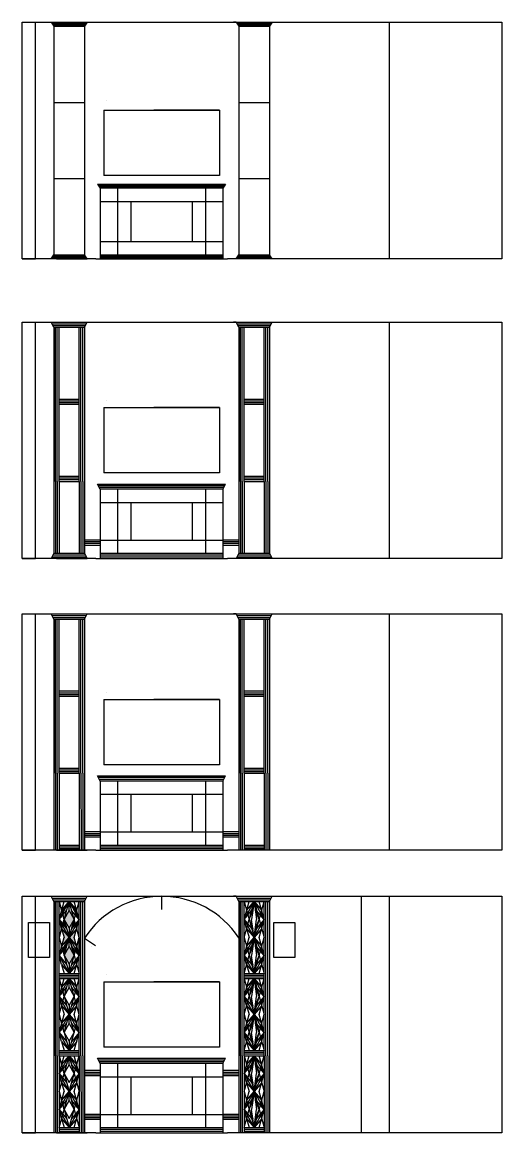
# Model space of a CAD drawing. Header units: millimetres. Extents: x -37601 to 54898, y -46061 to 6743.
# Drawn here: x 43545 to 49015, y -46061 to -33380 of the extents above; entities that cross this region are included whole.
import ezdxf

# ---------------------------------------------------------------- set-up
doc = ezdxf.new("R2010")
doc.units = ezdxf.units.MM
doc.layers.add('зона телевизора и камина', color=112, linetype='Continuous')
doc.layers.add('мебель', color=5, linetype='Continuous')

# ---------------------------------------------------------------- blocks, each defined once
blk = doc.blocks.new('телевизор 60 диагональ')
at = {"layer": 'зона телевизора и камина'}
for p, q in [((9207, -3559), (10527, -3559)), ((9207, -3559), (9207, -4306)), ((10527, -3559), (9780, -3559)), ((10527, -3559), (10527, -4306)), ((10527, -4306), (9207, -4306))]:
    blk.add_line(p, q, dxfattribs=at)
blk = doc.blocks.new('колонна широкая')
at = {"layer": 'зона телевизора и камина'}
for p, q in [((17313, -10548), (17343, -10593)), ((17323, -10563), (17713, -10563)), ((17333, -10578), (17703, -10578)), ((17343, -10593), (17343, -13203)), ((17343, -10593), (17693, -10593)), ((17723, -10548), (17693, -10593)), ((17693, -10593), (17693, -13203)), ((17313, -13248), (17343, -13203)), ((17323, -13233), (17713, -13233)), ((17333, -13218), (17703, -13218)), ((17343, -13203), (17693, -13203)), ((17723, -13248), (17693, -13203))]:
    blk.add_line(p, q, dxfattribs=at)
blk = doc.blocks.new('колонна 3')
at = {"layer": 'зона телевизора и камина'}
for p, q in [((17373, -17706), (17343, -17646)), ((17353, -17666), (17743, -17666)), ((17363, -17686), (17733, -17686)), ((17373, -17706), (17373, -20286)), ((17373, -17706), (17723, -17706)), ((17393, -18526), (17393, -17706)), ((17413, -18526), (17413, -17706)), ((17433, -18526), (17433, -17706)), ((17663, -18526), (17663, -17706)), ((17683, -18526), (17683, -17706)), ((17703, -18526), (17703, -17706)), ((17723, -17706), (17753, -17646)), ((17723, -17706), (17723, -20286)), ((17393, -19466), (17393, -18526)), ((17413, -18526), (17413, -18526)), ((17413, -19466), (17413, -18526)), ((17433, -18526), (17663, -18526)), ((17433, -19466), (17433, -18526)), ((17433, -18546), (17663, -18546)), ((17433, -18566), (17663, -18566)), ((17433, -18586), (17663, -18586)), ((17663, -19466), (17663, -18526)), ((17683, -18526), (17683, -18526)), ((17683, -19466), (17683, -18526)), ((17703, -19466), (17703, -18526)), ((17393, -19466), (17393, -20286)), ((17413, -19466), (17413, -20286)), ((17433, -19406), (17663, -19406)), ((17433, -19426), (17663, -19426)), ((17433, -19446), (17663, -19446)), ((17433, -19466), (17663, -19466)), ((17433, -19466), (17433, -20286)), ((17663, -19466), (17663, -20286)), ((17683, -19466), (17683, -20286)), ((17703, -19466), (17703, -20286)), ((17373, -20286), (17343, -20346)), ((17373, -20286), (17723, -20286)), ((17723, -20286), (17753, -20346)), ((17353, -20326), (17743, -20326)), ((17363, -20306), (17733, -20306))]:
    blk.add_line(p, q, dxfattribs=at)
blk = doc.blocks.new('колонка')
at = {"layer": 'зона телевизора и камина'}
for p, q in [((14228, -24238), (14468, -24238)), ((14228, -24638), (14228, -24238)), ((14468, -24238), (14468, -24638)), ((14468, -24638), (14228, -24638))]:
    blk.add_line(p, q, dxfattribs=at)

msp = doc.modelspace()

# ---------------------------------------------------------------- hatches: boundary and pattern name
at = {"layer": 'зона телевизора и камина'}
h = msp.add_hatch(color=30, dxfattribs=at)
h.dxf.hatch_style = 1
h.paths.add_polyline_path([(44079.903, -43421), (43993.822, -43523.538), (43993.819, -43523.549), (44003.38, -43557.633)])
h = msp.add_hatch(color=30, dxfattribs=at)
h.dxf.hatch_style = 1
h.paths.add_polyline_path([(44079.919, -43421.019), (44079.914, -43421.019), (44156.707, -43557.764), (44166.314, -43523.509), (44166.313, -43523.504)])
h = msp.add_hatch(color=2, dxfattribs=at)
h.dxf.hatch_style = 1
h.paths.add_polyline_path([(44137.429, -43626.39), (44137.315, -43625.982), (44079.918, -43523.744), (44022.819, -43625.13), (44079.918, -43726.516)])
h.paths.add_polyline_path([(44079.919, -43933.746), (44022.819, -44035.132), (44079.919, -44136.518), (44137.488, -44036.29)])
at = {"layer": 'зона телевизора и камина', "true_color": 0xffc285}
h = msp.add_hatch(color=31, dxfattribs=at)
h.dxf.hatch_style = 1
h.paths.add_polyline_path([(43965.066, -43626.044), (43965.066, -43831.091), (43993.798, -43728.487)])
at = {"layer": 'зона телевизора и камина', "true_color": 0xfcf6bb}
h = msp.add_hatch(color=254, dxfattribs=at)
h.dxf.hatch_style = 1
h.paths.add_polyline_path([(44194.984, -43626.046), (44108.814, -43728.521), (44080.066, -43831.021), (44080.066, -43831.021)])
h.paths.add_polyline_path([(44051.319, -43728.538), (44008.149, -43677.239), (44003.368, -43694.314), (44080.066, -43831.021)])
h.paths.add_polyline_path([(43965.066, -43626.044), (44003.368, -43694.314), (44008.149, -43677.239)])
at = {"layer": 'зона телевизора и камина'}
h = msp.add_hatch(color=2, dxfattribs=at)
h.dxf.hatch_style = 1
h.paths.add_polyline_path([(44137.661, -43830.668), (44166.157, -43728.951), (44166.108, -43728.777), (44080.066, -43831.021), (44166.475, -43933.524)])
h.paths.add_polyline_path([(44080.04, -43831.051), (44080.04, -43830.99), (43993.814, -43728.544), (44022.653, -43831.367), (43993.985, -43933.559)])
h = msp.add_hatch(color=30, dxfattribs=at)
h.dxf.hatch_style = 1
h.paths.add_polyline_path([(44022.563, -43626.044), (44008.149, -43677.239), (44051.314, -43728.532)])
h = msp.add_hatch(color=30, dxfattribs=at)
h.dxf.hatch_style = 1
h.paths.add_polyline_path([(44137.444, -43626.443), (44108.814, -43728.521), (44151.738, -43677.475)])
at = {"layer": 'зона телевизора и камина', "true_color": 0xffc285}
h = msp.add_hatch(color=31, dxfattribs=at)
h.dxf.hatch_style = 1
h.paths.add_polyline_path([(44195.109, -43626.147), (44195.025, -43625.998), (44194.984, -43626.046), (44166.157, -43728.951), (44194.987, -43831.88), (44195.153, -43831.288)])
h = msp.add_hatch(color=31, dxfattribs=at)
h.dxf.hatch_style = 1
h.paths.add_polyline_path([(43965.065, -43830.483), (43965.065, -44036.258), (43965.228, -44036.064), (43993.982, -43933.57)])
at = {"layer": 'зона телевизора и камина', "true_color": 0xfcf6bb}
h = msp.add_hatch(color=254, dxfattribs=at)
h.dxf.hatch_style = 1
h.paths.add_polyline_path([(44051.352, -43933.697), (44080.064, -43831.026), (44080.064, -43831.024), (44003.542, -43967.654), (44008.353, -43984.806)])
h = msp.add_hatch(color=254, dxfattribs=at)
h.dxf.hatch_style = 1
h.paths.add_polyline_path([(44080.066, -43831.021), (44108.859, -43933.402), (44195.188, -44036.019)])
at = {"layer": 'зона телевизора и камина', "true_color": 0xffc285}
h = msp.add_hatch(color=31, dxfattribs=at)
h.dxf.hatch_style = 1
h.paths.add_polyline_path([(44195.153, -43831.288), (44166.475, -43933.524), (44195.197, -44036.051)])
at = {"layer": 'зона телевизора и камина', "true_color": 0xfcf6bb}
h = msp.add_hatch(color=254, dxfattribs=at)
h.dxf.hatch_style = 1
h.paths.add_polyline_path([(44003.542, -43967.654), (43965.228, -44036.064), (44008.353, -43984.806)])
at = {"layer": 'зона телевизора и камина'}
h = msp.add_hatch(color=30, dxfattribs=at)
h.dxf.hatch_style = 1
h.paths.add_polyline_path([(44051.352, -43933.697), (44008.353, -43984.806), (44022.644, -44035.751), (44022.98, -44035.154)])
h = msp.add_hatch(color=30, dxfattribs=at)
h.dxf.hatch_style = 1
h.paths.add_polyline_path([(44108.859, -43933.402), (44137.725, -44036.042), (44152.097, -43984.798)])
h = msp.add_hatch(color=30, dxfattribs=at)
h.dxf.hatch_style = 1
h.paths.add_polyline_path([(44166.416, -44138.625), (44166.451, -44138.502), (44156.858, -44104.361), (44080.228, -44241.042)])
h.paths.add_polyline_path([(44003.447, -44104.185), (43993.89, -44138.254), (43993.977, -44138.564), (44080.18, -44240.984), (44080.196, -44240.984)])

# ---------------------------------------------------------------- linework, layer by layer
for p, q in [((43545.065, -36080.393), (43545.065, -33380.393)), ((43545.065, -33380.393), (49015.065, -33380.393)), ((43695.065, -36080.393), (43695.065, -33380.393)), ((45984.96, -33380.426), (45954.96, -33380.426)), ((46334.96, -33380.356), (46334.96, -33380.426)), ((46334.96, -33380.356), (46364.96, -33380.356)), ((49015.065, -33380.393), (49015.065, -36080.393)), ((43905.065, -34295.393), (44255.065, -34295.324)), ((44505.09, -34273.063), (44505.09, -34273.063)), ((46015.065, -34295.393), (46365.065, -34295.324)), ((43905.065, -35165.393), (44255.065, -35165.324)), ((44405.065, -35230.393), (45865.065, -35230.393)), ((44405.065, -35230.393), (44435.065, -35275.393)), ((45855.065, -35245.393), (44415.065, -35245.393)), ((45865.065, -35230.393), (45835.065, -35275.393)), ((46015.065, -35165.393), (46365.065, -35165.324)), ((45845.065, -35260.393), (44425.065, -35260.393)), ((45835.065, -35275.393), (44435.065, -35275.393)), ((44435.065, -35275.393), (44435.065, -36035.393)), ((44635.065, -36035.393), (44635.065, -35275.393)), ((45635.065, -35275.393), (45635.065, -36035.393)), ((45835.065, -35275.393), (45685.065, -35275.393)), ((45835.065, -35275.393), (45835.065, -35367.44)), ((45835.065, -35275.393), (45835.065, -36035.393)), ((44435.065, -35425.393), (45835.065, -35425.393)), ((44785.065, -35425.393), (44785.065, -35885.393)), ((45485.065, -35425.393), (45485.065, -35885.393)), ((44435.065, -35885.393), (45835.065, -35885.393)), ((44385.065, -36080.393), (43545.065, -36080.393)), ((43545.065, -36080.393), (43695.065, -36080.393)), ((43935.099, -36080.393), (44285.065, -36080.393)), ((43965.099, -36080.657), (43965.099, -36080.393)), ((44385.065, -36080.393), (45885.065, -36080.393)), ((44435.065, -36035.393), (45835.065, -36035.393)), ((44435.065, -36035.393), (44435.065, -36035.393)), ((44435.065, -36035.393), (44585.065, -36035.393)), ((44435.065, -36035.393), (44435.065, -36080.393)), ((44435.065, -36050.393), (45835.065, -36050.393)), ((44435.065, -36065.393), (45835.065, -36065.393)), ((45835.065, -36035.393), (45835.065, -36080.393)), ((49015.065, -36080.393), (45885.065, -36080.393)), ((43545.065, -39503.45), (43545.065, -36803.45)), ((43545.065, -36803.45), (49015.065, -36803.45)), ((43695.065, -39503.45), (43695.065, -36803.45)), ((44285.065, -36803.381), (44285.019, -36803.45)), ((45984.96, -36803.483), (45954.96, -36803.483)), ((46334.96, -36803.413), (46334.96, -36803.483)), ((46334.96, -36803.413), (46364.96, -36803.413)), ((49015.065, -36803.45), (49015.065, -39503.45)), ((44505.09, -37696.12), (44505.09, -37696.12)), ((44405.065, -38653.45), (45865.065, -38653.45)), ((44435.065, -38713.45), (44405.065, -38653.45)), ((45855.065, -38673.45), (44415.065, -38673.45)), ((45835.065, -38713.45), (45865.065, -38653.45)), ((45845.065, -38693.45), (44425.065, -38693.45)), ((45835.065, -38713.45), (44435.065, -38713.45)), ((44435.065, -38713.45), (44435.065, -39458.45)), ((44635.065, -39443.45), (44635.065, -38713.45)), ((45635.065, -38713.45), (45635.065, -39443.45)), ((45835.065, -38713.45), (45835.065, -38790.497)), ((45835.065, -38713.45), (45835.065, -39458.45)), ((44435.065, -38863.45), (45835.065, -38863.45)), ((44785.065, -38863.45), (44785.065, -39293.45)), ((45485.065, -38863.45), (45485.065, -39293.45)), ((44435.065, -39293.45), (44255.065, -39293.45)), ((44435.065, -39293.45), (45835.065, -39293.45)), ((46015.065, -39293.45), (45835.065, -39293.45)), ((44435.065, -39313.45), (44255.065, -39313.45)), ((44435.065, -39333.45), (44255.065, -39333.45)), ((44435.065, -39353.45), (44255.065, -39353.45)), ((46015.065, -39313.45), (45835.065, -39313.45)), ((46015.065, -39333.45), (45835.065, -39333.45)), ((46015.065, -39353.45), (45835.065, -39353.45)), ((44385.065, -39503.45), (43545.065, -39503.45)), ((43545.065, -39503.45), (43695.065, -39503.45)), ((43935.099, -39503.45), (44285.065, -39503.45)), ((43965.099, -39503.715), (43965.099, -39503.45)), ((44385.065, -39503.45), (45885.065, -39503.45)), ((44435.065, -39443.45), (45835.065, -39443.45)), ((44435.065, -39458.45), (44435.065, -39458.45)), ((44435.065, -39458.45), (44435.065, -39503.45)), ((44435.065, -39463.45), (45835.065, -39463.45)), ((44435.065, -39483.45), (45835.065, -39483.45)), ((45835.065, -39458.45), (45835.065, -39503.45)), ((49015.065, -39503.45), (45885.065, -39503.45)), ((43545.065, -42835.885), (43545.065, -40135.885)), ((43545.065, -40135.885), (49015.065, -40135.885)), ((43695.065, -42835.885), (43695.065, -40135.885)), ((43905.065, -40195.954), (43875.065, -40135.954)), ((43885.065, -40155.954), (44275.034, -40155.954)), ((43895.065, -40175.954), (44265.05, -40175.954)), ((43905.065, -40195.954), (43905.065, -42775.954)), ((43905.065, -40195.954), (44255.065, -40195.954)), ((43925.065, -41015.954), (43925.065, -40195.954)), ((43945.065, -41015.954), (43945.065, -40195.954)), ((43965.065, -41015.954), (43965.065, -40195.954)), ((44195.065, -41015.954), (44195.065, -40195.954)), ((44215.065, -41015.954), (44215.065, -40195.954)), ((44235.065, -41015.954), (44235.065, -40195.954)), ((44255.065, -40195.954), (44285.019, -40135.954)), ((44255.065, -40195.954), (44255.065, -42775.885)), ((44285.065, -40135.815), (44285.019, -40135.885)), ((45984.96, -40135.917), (45954.96, -40135.917)), ((46015.065, -40195.885), (45985.065, -40135.885)), ((45995.065, -40155.885), (46385.034, -40155.885)), ((46005.065, -40175.885), (46375.05, -40175.885)), ((46015.065, -40195.885), (46015.065, -42775.885)), ((46015.065, -40195.885), (46365.065, -40195.885)), ((46035.065, -41015.885), (46035.065, -40195.885)), ((46055.065, -41015.885), (46055.065, -40195.885)), ((46075.065, -41015.885), (46075.065, -40195.885)), ((46305.065, -41015.885), (46305.065, -40195.885)), ((46325.065, -41015.885), (46325.065, -40195.885)), ((46334.96, -40135.847), (46334.96, -40135.917)), ((46334.96, -40135.847), (46364.96, -40135.847)), ((46345.065, -41015.885), (46345.065, -40195.885)), ((46365.065, -40195.885), (46395.019, -40135.885)), ((46365.065, -40195.885), (46365.065, -42775.815)), ((49015.065, -40135.885), (49015.065, -42835.885)), ((43925.24, -41955.95), (43925.24, -41015.95)), ((43945.065, -41015.946), (43945.24, -41015.946)), ((43945.24, -41955.946), (43945.24, -41015.946)), ((43965.065, -41015.942), (44195.24, -41015.897)), ((43965.24, -41955.942), (43965.24, -41015.942)), ((43965.24, -41035.942), (44195.24, -41035.897)), ((43965.24, -41055.942), (44195.24, -41055.897)), ((43965.24, -41075.942), (44195.24, -41075.897)), ((44195.24, -41955.897), (44195.24, -41015.897)), ((44215.065, -41015.893), (44215.24, -41015.893)), ((44215.24, -41955.893), (44215.24, -41015.893)), ((44235.24, -41955.889), (44235.24, -41015.889)), ((44505.09, -41028.555), (44505.09, -41028.555)), ((46035.24, -41955.881), (46035.24, -41015.881)), ((46055.065, -41015.877), (46055.24, -41015.877)), ((46055.24, -41955.877), (46055.24, -41015.877)), ((46075.065, -41015.873), (46305.24, -41015.827)), ((46075.24, -41955.873), (46075.24, -41015.873)), ((46075.24, -41035.873), (46305.24, -41035.827)), ((46075.24, -41055.873), (46305.24, -41055.827)), ((46075.24, -41075.873), (46305.24, -41075.827)), ((46305.24, -41955.827), (46305.24, -41015.827)), ((46325.065, -41015.823), (46325.24, -41015.823)), ((46325.24, -41955.823), (46325.24, -41015.823)), ((46345.24, -41955.819), (46345.24, -41015.819)), ((43925.24, -41955.95), (43925.403, -42775.95)), ((43945.24, -41955.95), (43945.403, -42775.95)), ((43965.24, -41895.942), (44195.24, -41895.897)), ((43965.24, -41915.942), (44195.24, -41915.897)), ((43965.24, -41935.942), (44195.24, -41935.897)), ((43965.24, -41955.942), (44195.24, -41955.897)), ((43965.24, -41955.942), (43965.403, -42775.942)), ((44195.24, -41955.897), (44195.403, -42775.897)), ((44215.24, -41955.893), (44215.403, -42775.893)), ((44235.24, -41955.889), (44235.403, -42775.889)), ((46035.24, -41955.881), (46035.403, -42775.881)), ((46055.24, -41955.881), (46055.403, -42775.881)), ((46075.24, -41895.873), (46305.24, -41895.827)), ((46075.24, -41915.873), (46305.24, -41915.827)), ((46075.24, -41935.873), (46305.24, -41935.827)), ((46075.24, -41955.873), (46305.24, -41955.827)), ((46075.24, -41955.873), (46075.403, -42775.873)), ((46305.24, -41955.827), (46305.403, -42775.827)), ((46325.24, -41955.823), (46325.403, -42775.823)), ((46345.24, -41955.819), (46345.403, -42775.819)), ((44405.065, -41985.885), (45865.065, -41985.885)), ((44435.065, -42045.885), (44405.065, -41985.885)), ((45855.065, -42005.885), (44415.065, -42005.885)), ((45845.065, -42025.885), (44425.065, -42025.885)), ((45835.065, -42045.885), (44435.065, -42045.885)), ((44435.065, -42045.885), (44435.065, -42790.885)), ((44635.065, -42775.885), (44635.065, -42045.885)), ((45635.065, -42045.885), (45635.065, -42775.885)), ((45835.065, -42045.885), (45865.065, -41985.885)), ((45835.065, -42045.885), (45835.065, -42122.931)), ((45835.065, -42045.885), (45835.065, -42790.885)), ((44435.065, -42195.885), (45835.065, -42195.885)), ((44785.065, -42195.885), (44785.065, -42625.885)), ((45485.065, -42195.885), (45485.065, -42625.885)), ((44435.065, -42625.885), (44255.065, -42625.885)), ((44435.065, -42645.885), (44255.065, -42645.885)), ((44435.065, -42665.885), (44255.065, -42665.885)), ((44435.065, -42685.885), (44255.065, -42685.885)), ((44435.065, -42625.885), (45835.065, -42625.885)), ((46015.065, -42625.885), (45835.065, -42625.885)), ((46015.065, -42645.885), (45835.065, -42645.885)), ((46015.065, -42665.885), (45835.065, -42665.885)), ((46015.065, -42685.885), (45835.065, -42685.885)), ((44385.065, -42835.885), (43545.065, -42835.885)), ((43545.065, -42835.885), (43695.065, -42835.885)), ((43875.1, -42835.885), (43875.065, -42835.954)), ((43905.065, -42775.954), (43905.065, -42835.885)), ((43925.403, -42775.95), (43925.403, -42835.881)), ((43935.099, -42835.885), (44285.065, -42835.885)), ((43945.403, -42775.946), (43945.403, -42835.877)), ((43965.099, -42836.149), (43965.099, -42835.885)), ((43965.403, -42775.942), (44195.403, -42775.897)), ((43965.403, -42775.942), (43965.403, -42835.873)), ((43965.403, -42795.942), (44195.403, -42795.897)), ((43965.403, -42815.942), (44195.403, -42815.897)), ((44195.403, -42775.954), (44195.403, -42835.885)), ((44215.403, -42775.893), (44215.403, -42835.823)), ((44235.403, -42775.889), (44235.403, -42835.819)), ((44255.065, -42775.954), (44255.065, -42835.885)), ((44385.065, -42835.885), (45885.065, -42835.885)), ((44435.065, -42775.885), (45835.065, -42775.885)), ((44435.065, -42790.885), (44435.065, -42790.885)), ((44435.065, -42790.885), (44435.065, -42835.885)), ((44435.065, -42795.885), (45835.065, -42795.885)), ((44435.065, -42815.885), (45835.065, -42815.885)), ((45835.065, -42790.885), (45835.065, -42835.885)), ((49015.065, -42835.885), (45885.065, -42835.885)), ((46015.065, -42775.954), (46015.065, -42835.885)), ((46035.403, -42775.881), (46035.403, -42835.811)), ((46055.403, -42775.881), (46055.403, -42835.811)), ((46075.403, -42775.873), (46305.403, -42775.827)), ((46075.403, -42775.954), (46075.403, -42835.885)), ((46075.403, -42795.873), (46305.403, -42795.827)), ((46075.403, -42815.873), (46305.403, -42815.827)), ((46305.403, -42775.827), (46305.403, -42835.757)), ((46325.403, -42775.823), (46325.403, -42835.753)), ((46345.403, -42775.954), (46345.403, -42835.885)), ((46365.065, -42775.954), (46365.065, -42835.885)), ((43545.065, -46060.949), (43545.065, -43360.949)), ((43545.065, -43360.949), (49015.065, -43360.949)), ((43695.065, -46060.949), (43695.065, -43360.949)), ((43905.065, -43421.019), (43875.065, -43361.019)), ((44255.065, -43421.019), (44285.019, -43361.019)), ((44285.019, -43361.019), (45985.065, -43360.949)), ((45134.151, -43360.985), (45134.151, -43510.985)), ((45984.96, -43360.982), (45954.96, -43360.982)), ((46015.065, -43420.949), (45985.065, -43360.949)), ((46334.96, -43360.912), (46334.96, -43360.982)), ((46334.96, -43360.912), (46364.96, -43360.912)), ((46365.065, -43420.949), (46395.019, -43360.949)), ((49015.065, -43360.949), (49015.065, -46060.949)), ((43885.065, -43381.019), (44275.034, -43381.019)), ((43895.065, -43401.019), (44265.05, -43401.019)), ((43905.065, -43421.019), (43905.065, -46001.019)), ((43905.065, -43421.019), (44255.065, -43421.019)), ((43925.065, -44241.019), (43925.065, -43421.019)), ((43945.065, -44241.019), (43945.065, -43421.019)), ((43965.065, -44241.019), (43965.065, -43421.019)), ((43965.066, -43626.044), (44079.903, -43421)), ((43965.066, -43831.091), (44079.903, -43421)), ((43965.066, -43626.044), (44022.579, -43421.032)), ((43965.066, -43421.044), (44080.066, -43831.021)), ((44022.563, -43626.044), (43965.066, -43421.089)), ((43993.822, -43523.538), (44079.903, -43421)), ((44022.566, -43626.032), (44079.903, -43421)), ((44194.903, -43831.581), (44079.902, -43421.006)), ((44079.918, -43523.744), (44079.902, -43421.006)), ((44079.903, -43421), (44195.025, -43625.998)), ((44137.563, -43626.021), (44079.903, -43421)), ((44079.903, -43421), (44166.313, -43523.504)), ((44080.059, -43831.044), (44195.066, -43420.998)), ((44137.563, -43626.021), (44195.066, -43420.998)), ((44195.025, -43625.998), (44137.6, -43421.009)), ((44195.24, -44240.961), (44195.065, -43421.019)), ((44215.24, -44240.957), (44215.065, -43421.019)), ((44235.24, -44240.953), (44235.065, -43421.019)), ((44255.065, -43421.019), (44255.065, -46000.949)), ((45995.065, -43380.949), (46385.034, -43380.949)), ((46005.065, -43400.949), (46375.05, -43400.949)), ((46015.065, -43420.949), (46015.065, -46000.949)), ((46015.065, -43420.949), (46365.065, -43420.949)), ((46035.065, -44240.949), (46035.065, -43420.949)), ((46055.065, -44240.949), (46055.065, -43420.949)), ((46075.065, -44240.949), (46075.065, -43420.949)), ((46075.065, -43830.972), (46190.065, -43420.949)), ((46075.065, -43625.972), (46190.065, -43420.949)), ((46075.065, -43625.972), (46132.578, -43420.961)), ((46075.065, -43420.972), (46190.066, -43830.951)), ((46103.822, -43523.466), (46190.065, -43420.949)), ((46132.565, -43625.961), (46190.065, -43420.949)), ((46190.065, -43420.949), (46161.313, -43625.963)), ((46190.065, -43830.949), (46305.065, -43420.926)), ((46190.065, -43420.949), (46305.065, -43830.972)), ((46190.065, -43420.949), (46305.025, -43625.926)), ((46247.562, -43625.949), (46190.065, -43420.949)), ((46190.065, -43420.949), (46276.312, -43523.432)), ((46190.065, -43420.949), (46218.813, -43625.952)), ((46247.562, -43625.949), (46305.065, -43420.926)), ((46305.025, -43625.926), (46247.6, -43420.938)), ((46305.065, -44240.949), (46305.065, -43420.949)), ((46325.065, -44240.949), (46325.065, -43420.949)), ((46345.065, -44240.949), (46345.065, -43420.949)), ((46365.065, -43420.949), (46365.065, -46000.88)), ((43965.066, -43626.044), (44051.316, -43523.526)), ((44022.481, -43625.73), (44079.918, -43523.744)), ((44022.481, -43624.531), (44079.918, -43726.516)), ((44079.918, -43523.744), (44137.487, -43626.289)), ((44195.025, -43625.998), (44108.814, -43523.521)), ((46075.065, -43625.972), (46161.315, -43523.455)), ((46132.565, -43625.961), (46175.689, -43523.456)), ((46247.562, -43625.949), (46204.439, -43523.451)), ((46305.025, -43625.926), (46218.814, -43523.449)), ((43965.066, -43626.044), (44051.314, -43728.532)), ((44080.066, -43831.021), (43965.066, -43626.044)), ((43993.814, -43728.544), (43965.066, -43626.044)), ((43993.814, -43728.544), (44080.066, -43831.021)), ((43993.814, -43728.544), (44022.563, -43831.044)), ((44079.918, -43726.516), (44137.487, -43626.289)), ((44079.918, -43726.516), (44080.04, -43830.975)), ((44080.066, -43831.021), (44194.984, -43626.046)), ((44166.314, -43728.532), (44080.066, -43831.021)), ((44195.025, -43625.998), (44108.814, -43728.521)), ((44137.563, -43831.021), (44194.984, -43626.046)), ((46075.065, -43625.972), (46161.314, -43728.461)), ((46190.065, -43830.949), (46075.065, -43625.972)), ((46103.814, -43728.472), (46075.065, -43625.972)), ((46103.814, -43728.472), (46190.065, -43830.949)), ((46103.814, -43728.472), (46132.562, -43830.972)), ((46132.565, -43625.961), (46175.689, -43728.459)), ((46175.689, -43728.459), (46161.313, -43625.963)), ((46190.065, -43830.949), (46175.689, -43728.459)), ((46190.065, -43830.949), (46247.562, -43625.949)), ((46190.065, -43830.955), (46218.813, -43625.952)), ((46190.065, -43830.949), (46304.984, -43625.975)), ((46276.314, -43728.461), (46190.065, -43830.949)), ((46204.439, -43728.453), (46247.562, -43625.949)), ((46305.025, -43625.926), (46218.814, -43728.449)), ((46247.562, -43830.949), (46304.984, -43625.975)), ((43965.151, -43830.789), (44080.228, -44241.042)), ((43965.228, -44036.064), (44080.066, -43831.021)), ((43965.228, -44036.064), (44022.741, -43831.053)), ((43993.985, -43933.559), (44080.066, -43831.021)), ((44022.728, -44036.053), (44080.066, -43831.021)), ((44080.059, -43831.044), (44195.24, -44240.961)), ((44080.171, -43933.444), (44080.064, -43831.023)), ((44080.066, -43831.021), (44195.188, -44036.019)), ((44137.725, -44036.042), (44080.066, -43831.021)), ((44080.066, -43831.021), (44166.475, -43933.524)), ((44080.222, -44241.064), (44195.153, -43831.288)), ((44137.725, -44036.042), (44195.153, -43831.288)), ((44195.197, -44036.051), (44137.763, -43831.03)), ((44255.065, -43837.961), (44255.065, -43987.961)), ((44255.065, -43837.961), (44255.065, -43987.961)), ((44255.065, -43837.961), (44255.065, -43987.961)), ((44255.065, -43837.961), (44255.065, -43987.961)), ((44255.065, -43837.961), (44255.065, -43987.961)), ((46015.065, -43834.576), (46015.065, -43984.576)), ((46075.067, -44240.966), (46190.067, -43830.943)), ((46075.067, -44035.966), (46190.067, -43830.943)), ((46075.067, -44035.966), (46132.58, -43830.955)), ((46075.067, -43830.966), (46190.067, -44240.945)), ((46103.823, -43933.461), (46190.067, -43830.943)), ((46132.567, -44035.955), (46190.067, -43830.943)), ((46190.067, -43830.943), (46161.314, -44035.958)), ((46190.067, -44240.943), (46305.067, -43830.921)), ((46190.067, -43830.943), (46305.067, -44240.966)), ((46190.067, -43830.943), (46305.026, -44035.921)), ((46247.564, -44035.943), (46190.067, -43830.943)), ((46190.067, -43830.943), (46276.314, -43933.426)), ((46190.067, -43830.943), (46218.815, -44035.946)), ((46247.564, -44035.943), (46305.067, -43830.921)), ((46305.026, -44035.921), (46247.601, -43830.932)), ((43965.228, -44036.064), (44051.352, -43933.697)), ((44022.644, -44035.751), (44080.081, -43933.765)), ((44080.081, -43933.765), (44137.65, -44036.309)), ((44195.188, -44036.019), (44108.977, -43933.542)), ((44332.676, -43931.267), (44332.676, -43931.267)), ((46075.067, -44035.966), (46161.317, -43933.449)), ((46132.567, -44035.955), (46175.691, -43933.451)), ((46247.564, -44035.943), (46204.441, -43933.445)), ((46305.026, -44035.921), (46218.815, -43933.443)), ((43965.228, -44036.064), (44051.477, -44138.553)), ((44080.228, -44241.042), (43965.228, -44036.064)), ((43993.977, -44138.564), (43965.228, -44036.064)), ((44022.644, -44034.552), (44080.081, -44136.537)), ((44080.081, -44136.537), (44137.65, -44036.309)), ((44080.228, -44241.042), (44195.147, -44036.067)), ((44195.188, -44036.019), (44108.977, -44138.542)), ((44137.725, -44241.042), (44195.147, -44036.067)), ((46075.067, -44035.966), (46161.315, -44138.455)), ((46190.067, -44240.943), (46075.067, -44035.966)), ((46103.815, -44138.466), (46075.067, -44035.966)), ((46132.567, -44035.955), (46175.691, -44138.453)), ((46175.691, -44138.453), (46161.314, -44035.958)), ((46190.067, -44240.943), (46247.564, -44035.943)), ((46190.067, -44240.949), (46218.815, -44035.946)), ((46190.067, -44240.943), (46304.985, -44035.969)), ((46204.441, -44138.448), (46247.564, -44035.943)), ((46305.026, -44035.921), (46218.815, -44138.443)), ((46247.564, -44240.943), (46304.985, -44035.969)), ((43925.065, -45181.015), (43925.065, -44241.015)), ((43945.065, -45181.011), (43945.065, -44241.011)), ((43965.24, -45181.007), (43965.053, -44241.007)), ((43965.065, -44241.007), (44195.24, -44240.961)), ((43993.977, -44138.564), (44080.228, -44241.042)), ((43993.977, -44138.564), (44022.725, -44241.064)), ((44080.081, -44136.537), (44080.203, -44240.996)), ((44166.477, -44138.553), (44080.228, -44241.042)), ((44195.24, -45180.961), (44195.24, -44240.961)), ((44215.24, -45180.957), (44215.24, -44240.957)), ((44235.24, -45180.953), (44235.24, -44240.953)), ((44505.09, -44253.619), (44505.09, -44253.619)), ((46035.24, -45180.945), (46035.24, -44240.945)), ((46055.065, -44240.941), (46055.24, -44240.941)), ((46055.24, -45180.941), (46055.24, -44240.941)), ((46075.065, -44240.937), (46305.24, -44240.891)), ((46075.24, -45180.937), (46075.24, -44240.937)), ((46103.815, -44138.466), (46190.067, -44240.943)), ((46103.815, -44138.466), (46132.564, -44240.966)), ((46190.067, -44240.943), (46175.691, -44138.453)), ((46276.315, -44138.455), (46190.067, -44240.943)), ((46305.24, -45180.891), (46305.24, -44240.891)), ((46325.065, -44240.888), (46325.24, -44240.887)), ((46325.24, -45180.887), (46325.24, -44240.887)), ((46345.24, -45180.883), (46345.24, -44240.883)), ((43965.24, -44261.007), (44195.24, -44260.961)), ((43965.24, -44281.007), (44195.24, -44280.961)), ((43965.24, -44301.007), (44195.24, -44300.961)), ((43965.24, -44301.007), (43965.24, -44711.007)), ((43965.403, -44506.028), (44080.24, -44300.984)), ((43965.403, -44711.075), (44080.24, -44300.984)), ((43965.403, -44506.028), (44022.916, -44301.016)), ((43965.403, -44301.028), (44080.403, -44711.005)), ((44022.9, -44506.028), (43965.403, -44301.073)), ((43994.159, -44403.522), (44080.24, -44300.984)), ((44022.903, -44506.016), (44080.24, -44300.984)), ((44195.24, -44711.565), (44080.239, -44300.99)), ((44080.255, -44403.729), (44080.239, -44300.99)), ((44080.24, -44300.984), (44195.362, -44505.982)), ((44137.9, -44506.005), (44080.24, -44300.984)), ((44080.24, -44300.984), (44166.65, -44403.488)), ((44080.396, -44711.028), (44195.403, -44300.982)), ((44137.9, -44506.005), (44195.403, -44300.982)), ((44195.362, -44505.982), (44137.937, -44300.993)), ((46075.24, -44260.937), (46305.24, -44260.891)), ((46075.24, -44280.937), (46305.24, -44280.891)), ((46075.24, -44300.937), (46305.24, -44300.891)), ((46075.24, -44710.937), (46190.24, -44300.914)), ((46075.24, -44505.937), (46190.24, -44300.914)), ((46075.24, -44505.937), (46132.753, -44300.926)), ((46075.24, -44300.937), (46190.241, -44710.916)), ((46103.997, -44403.431), (46190.24, -44300.914)), ((46132.74, -44505.926), (46190.24, -44300.914)), ((46190.24, -44300.914), (46161.488, -44505.929)), ((46190.24, -44710.914), (46305.24, -44300.891)), ((46190.24, -44300.914), (46305.24, -44710.937)), ((46190.24, -44300.914), (46305.2, -44505.891)), ((46247.737, -44505.914), (46190.24, -44300.914)), ((46190.24, -44300.914), (46276.487, -44403.397)), ((46190.24, -44300.914), (46218.988, -44505.917)), ((46247.737, -44505.914), (46305.24, -44300.891)), ((46305.2, -44505.891), (46247.775, -44300.903)), ((43965.24, -44506.007), (43965.24, -44717.85)), ((43965.403, -44506.028), (44051.653, -44403.511)), ((43965.403, -44506.028), (44051.651, -44608.516)), ((44080.403, -44711.005), (43965.403, -44506.028)), ((43994.151, -44608.528), (43965.403, -44506.028)), ((44022.818, -44505.714), (44080.255, -44403.729)), ((44022.818, -44504.515), (44080.255, -44606.501)), ((44080.255, -44403.729), (44137.824, -44506.273)), ((44080.255, -44606.501), (44137.824, -44506.273)), ((44080.403, -44711.005), (44195.321, -44506.03)), ((44195.362, -44505.982), (44109.151, -44403.505)), ((44195.362, -44505.982), (44109.151, -44608.505)), ((44137.9, -44711.005), (44195.321, -44506.03)), ((44195.227, -44710.961), (44195.159, -44506.01)), ((46075.24, -44505.937), (46161.49, -44403.42)), ((46075.24, -44505.937), (46161.489, -44608.426)), ((46190.24, -44710.914), (46075.24, -44505.937)), ((46103.989, -44608.437), (46075.24, -44505.937)), ((46132.74, -44505.926), (46175.864, -44403.421)), ((46132.74, -44505.926), (46175.864, -44608.424)), ((46175.864, -44608.424), (46161.488, -44505.929)), ((46190.24, -44710.914), (46247.737, -44505.914)), ((46190.24, -44710.92), (46218.988, -44505.917)), ((46190.24, -44710.914), (46305.159, -44505.94)), ((46247.737, -44505.914), (46204.614, -44403.416)), ((46204.614, -44608.419), (46247.737, -44505.914)), ((46305.2, -44505.891), (46218.989, -44403.414)), ((46305.2, -44505.891), (46218.989, -44608.414)), ((46247.737, -44710.914), (46305.159, -44505.94)), ((43994.151, -44608.528), (44080.403, -44711.005)), ((43994.151, -44608.528), (44022.9, -44711.028)), ((44080.255, -44606.501), (44080.377, -44710.959)), ((44166.651, -44608.516), (44080.403, -44711.005)), ((46103.989, -44608.437), (46190.24, -44710.914)), ((46103.989, -44608.437), (46132.737, -44710.937)), ((46190.24, -44710.914), (46175.864, -44608.424)), ((46276.489, -44608.426), (46190.24, -44710.914)), ((43965.403, -44916.03), (44080.241, -44710.986)), ((43965.403, -44916.03), (44022.916, -44711.018)), ((43965.403, -44711.03), (44080.403, -45121.007)), ((44022.9, -44916.03), (43965.403, -44711.075)), ((43994.16, -44813.524), (44080.241, -44710.986)), ((44022.903, -44916.018), (44080.241, -44710.986)), ((44080.346, -44813.409), (44080.239, -44710.988)), ((44080.241, -44710.986), (44195.363, -44915.984)), ((44137.9, -44916.007), (44080.241, -44710.986)), ((44080.241, -44710.986), (44166.65, -44813.49)), ((44080.397, -45121.03), (44195.403, -44710.984)), ((44137.9, -44916.007), (44195.403, -44710.984)), ((44195.363, -44915.984), (44137.938, -44710.995)), ((46075.242, -45120.931), (46190.242, -44710.909)), ((46075.242, -44915.931), (46190.242, -44710.909)), ((46075.242, -44915.931), (46132.755, -44710.92)), ((46075.242, -44710.931), (46190.242, -45120.911)), ((46103.998, -44813.426), (46190.242, -44710.909)), ((46132.742, -44915.92), (46190.242, -44710.909)), ((46190.242, -44710.909), (46161.49, -44915.923)), ((46190.242, -45120.909), (46305.242, -44710.886)), ((46190.242, -44710.909), (46305.242, -45120.931)), ((46190.242, -44710.909), (46305.201, -44915.886)), ((46247.739, -44915.909), (46190.242, -44710.909)), ((46190.242, -44710.909), (46276.489, -44813.391)), ((46190.242, -44710.909), (46218.99, -44915.911)), ((46247.739, -44915.909), (46305.242, -44710.886)), ((46305.201, -44915.886), (46247.776, -44710.897)), ((43965.403, -44916.03), (44051.653, -44813.512)), ((44022.819, -44915.716), (44080.256, -44813.731)), ((44080.256, -44813.731), (44137.825, -44916.275)), ((44195.363, -44915.984), (44109.152, -44813.507)), ((46075.242, -44915.931), (46161.492, -44813.414)), ((46132.742, -44915.92), (46175.866, -44813.416)), ((46247.739, -44915.909), (46204.616, -44813.41)), ((46305.201, -44915.886), (46218.99, -44813.409)), ((43965.403, -44916.03), (44051.652, -45018.518)), ((44080.403, -45121.007), (43965.403, -44916.03)), ((43994.152, -45018.53), (43965.403, -44916.03)), ((43994.152, -45018.53), (44080.403, -45121.007)), ((43994.152, -45018.53), (44022.9, -45121.03)), ((44022.819, -44914.517), (44080.256, -45016.503)), ((44080.256, -45016.503), (44137.825, -44916.275)), ((44080.256, -45016.503), (44080.378, -45120.961)), ((44080.403, -45121.007), (44195.322, -44916.032)), ((44166.652, -45018.518), (44080.403, -45121.007)), ((44195.363, -44915.984), (44109.152, -45018.507)), ((44137.9, -45121.007), (44195.322, -44916.032)), ((46075.242, -44915.931), (46161.49, -45018.42)), ((46190.242, -45120.909), (46075.242, -44915.931)), ((46103.99, -45018.431), (46075.242, -44915.931)), ((46103.99, -45018.431), (46190.242, -45120.909)), ((46103.99, -45018.431), (46132.739, -45120.931)), ((46132.742, -44915.92), (46175.866, -45018.419)), ((46175.866, -45018.419), (46161.49, -44915.923)), ((46190.242, -45120.909), (46175.866, -45018.419)), ((46190.242, -45120.909), (46247.739, -44915.909)), ((46190.242, -45120.914), (46218.99, -44915.911)), ((46190.242, -45120.909), (46305.16, -44915.934)), ((46276.49, -45018.42), (46190.242, -45120.909)), ((46204.616, -45018.413), (46247.739, -44915.909)), ((46305.201, -44915.886), (46218.99, -45018.409)), ((46247.739, -45120.909), (46305.16, -44915.934)), ((43965.24, -45121.007), (44195.24, -45120.961)), ((43965.24, -45141.007), (44195.24, -45140.961)), ((46075.24, -45120.937), (46305.24, -45120.891)), ((46075.24, -45140.937), (46305.24, -45140.891)), ((43925.24, -45181.015), (43925.403, -46001.015)), ((43945.24, -45181.015), (43945.403, -46001.015)), ((43965.077, -45591.007), (44080.077, -45180.984)), ((43965.24, -45161.007), (44195.24, -45160.961)), ((43965.24, -45181.007), (44195.24, -45180.961)), ((43965.24, -46001.03), (44195.24, -45180.984)), ((43965.24, -45386.03), (44080.078, -45180.986)), ((43965.24, -45181.007), (43965.403, -46001.007)), ((43965.24, -45386.03), (44022.753, -45181.018)), ((43965.24, -45181.03), (44080.24, -45591.007)), ((43965.24, -45181.03), (44080.234, -45591.03)), ((43965.24, -45181.03), (44195.24, -46000.984)), ((44022.737, -45386.03), (43965.24, -45181.075)), ((43993.997, -45283.524), (44080.078, -45180.986)), ((44022.74, -45386.018), (44080.078, -45180.986)), ((44080.183, -45283.409), (44080.076, -45180.988)), ((44080.077, -45180.984), (44195.077, -45590.961)), ((44080.078, -45180.986), (44195.2, -45385.984)), ((44137.737, -45386.007), (44080.078, -45180.986)), ((44080.078, -45180.986), (44166.487, -45283.49)), ((44080.234, -45591.03), (44195.24, -45180.984)), ((44137.737, -45386.007), (44195.24, -45180.984)), ((44195.2, -45385.984), (44137.775, -45180.995)), ((44195.24, -45180.961), (44195.403, -46000.961)), ((44215.24, -45180.957), (44215.403, -46000.957)), ((44235.24, -45180.953), (44235.403, -46000.953)), ((44405.065, -45210.949), (45865.065, -45210.949)), ((44435.065, -45270.949), (44405.065, -45210.949)), ((45855.065, -45230.949), (44415.065, -45230.949)), ((45845.065, -45250.949), (44425.065, -45250.949)), ((45835.065, -45270.949), (44435.065, -45270.949)), ((44435.065, -45270.949), (44435.065, -46015.949)), ((44635.065, -46000.949), (44635.065, -45270.949)), ((45635.065, -45270.949), (45635.065, -46000.949)), ((45835.065, -45270.949), (45865.065, -45210.949)), ((45835.065, -45270.949), (45835.065, -45347.996)), ((45835.065, -45270.949), (45835.065, -46015.949)), ((46035.24, -45180.945), (46035.403, -46000.945)), ((46055.24, -45180.945), (46055.403, -46000.945)), ((46075.24, -45160.937), (46305.24, -45160.891)), ((46075.24, -45180.937), (46305.24, -45180.891)), ((46075.24, -45180.937), (46075.403, -46000.937)), ((46075.402, -45590.937), (46190.402, -45180.914)), ((46075.402, -45385.937), (46190.402, -45180.914)), ((46075.402, -45385.937), (46132.915, -45180.926)), ((46075.402, -45180.937), (46190.402, -45590.916)), ((46104.158, -45283.431), (46190.402, -45180.914)), ((46132.902, -45385.926), (46190.402, -45180.914)), ((46190.402, -45180.914), (46161.649, -45385.929)), ((46190.402, -45590.914), (46305.402, -45180.891)), ((46190.402, -45180.914), (46305.402, -45590.937)), ((46190.402, -45180.914), (46305.361, -45385.891)), ((46247.899, -45385.914), (46190.402, -45180.914)), ((46190.402, -45180.914), (46276.649, -45283.397)), ((46190.402, -45180.914), (46219.149, -45385.917)), ((46247.899, -45385.914), (46305.402, -45180.891)), ((46305.361, -45385.891), (46247.936, -45180.903)), ((46305.24, -45180.891), (46305.403, -46000.891)), ((46325.24, -45180.887), (46325.403, -46000.887)), ((46345.24, -45180.883), (46345.403, -46000.883)), ((43965.24, -45386.03), (44051.49, -45283.512)), ((43965.24, -45386.03), (44051.489, -45488.518)), ((44080.24, -45591.007), (43965.24, -45386.03)), ((43993.989, -45488.53), (43965.24, -45386.03)), ((44022.656, -45385.716), (44080.093, -45283.731)), ((44022.656, -45384.517), (44080.093, -45486.503)), ((44022.737, -45386.03), (44080.24, -45591.007)), ((44080.093, -45283.731), (44137.662, -45386.275)), ((44080.093, -45486.503), (44137.662, -45386.275)), ((44080.24, -45591.007), (44137.737, -45386.007)), ((44080.24, -45591.007), (44195.159, -45386.032)), ((44195.2, -45385.984), (44108.989, -45283.507)), ((44195.2, -45385.984), (44108.989, -45488.507)), ((44137.737, -45591.007), (44195.159, -45386.032)), ((44435.065, -45350.949), (44255.065, -45350.949)), ((44435.065, -45370.949), (44255.065, -45370.949)), ((44435.065, -45390.949), (44255.065, -45390.949)), ((46015.065, -45350.949), (45835.065, -45350.949)), ((46015.065, -45370.949), (45835.065, -45370.949)), ((46015.065, -45390.949), (45835.065, -45390.949)), ((46075.402, -45385.937), (46161.652, -45283.42)), ((46075.402, -45385.937), (46161.65, -45488.426)), ((46190.402, -45590.914), (46075.402, -45385.937)), ((46104.15, -45488.437), (46075.402, -45385.937)), ((46132.902, -45385.926), (46176.026, -45283.421)), ((46132.902, -45385.926), (46176.026, -45488.424)), ((46176.026, -45488.424), (46161.649, -45385.929)), ((46190.402, -45590.914), (46247.899, -45385.914)), ((46190.402, -45590.92), (46219.149, -45385.917)), ((46190.402, -45590.914), (46305.32, -45385.94)), ((46247.899, -45385.914), (46204.776, -45283.416)), ((46204.776, -45488.419), (46247.899, -45385.914)), ((46305.361, -45385.891), (46219.15, -45283.414)), ((46305.361, -45385.891), (46219.15, -45488.414)), ((46247.899, -45590.914), (46305.32, -45385.94)), ((43993.989, -45488.53), (44080.24, -45591.007)), ((43993.989, -45488.53), (44022.737, -45591.03)), ((44166.489, -45488.518), (44080.24, -45591.007)), ((44435.065, -45410.949), (44255.065, -45410.949)), ((44435.065, -45420.949), (45835.065, -45420.949)), ((44785.065, -45420.949), (44785.065, -45850.949)), ((45485.065, -45420.949), (45485.065, -45850.949)), ((46015.065, -45410.949), (45835.065, -45410.949)), ((46104.15, -45488.437), (46190.402, -45590.914)), ((46104.15, -45488.437), (46132.899, -45590.937)), ((46190.402, -45590.914), (46176.026, -45488.424)), ((46276.65, -45488.426), (46190.402, -45590.914)), ((43965.403, -45796.052), (44080.241, -45591.009)), ((43965.403, -45796.052), (44022.916, -45591.041)), ((43965.403, -45591.052), (44080.403, -46001.03)), ((43965.403, -45591.052), (44080.397, -46001.052)), ((44022.9, -45796.052), (43965.403, -45591.098)), ((43994.16, -45693.547), (44080.241, -45591.009)), ((44022.903, -45796.041), (44080.241, -45591.009)), ((44080.346, -45693.432), (44080.239, -45591.011)), ((44080.241, -45591.009), (44195.363, -45796.007)), ((44137.9, -45796.03), (44080.241, -45591.009)), ((44080.241, -45591.009), (44166.65, -45693.512)), ((44080.397, -46001.052), (44195.403, -45591.007)), ((44137.9, -45796.03), (44195.403, -45591.007)), ((44195.363, -45796.007), (44137.938, -45591.018)), ((44195.31, -45530.65), (44195.403, -45530.984)), ((46075.403, -46000.931), (46190.403, -45590.909)), ((46075.403, -45795.931), (46190.403, -45590.909)), ((46075.403, -45795.931), (46132.916, -45590.92)), ((46075.403, -45590.931), (46190.404, -46000.91)), ((46104.16, -45693.426), (46190.403, -45590.909)), ((46132.903, -45795.92), (46190.403, -45590.909)), ((46190.403, -45590.909), (46161.651, -45795.923)), ((46190.403, -46000.909), (46305.403, -45590.886)), ((46190.403, -45590.909), (46305.403, -46000.931)), ((46190.403, -45590.909), (46305.363, -45795.886)), ((46247.9, -45795.909), (46190.403, -45590.909)), ((46190.403, -45590.909), (46276.65, -45693.391)), ((46190.403, -45590.909), (46219.151, -45795.911)), ((46247.9, -45795.909), (46305.403, -45590.886)), ((46305.363, -45795.886), (46247.938, -45590.897)), ((43965.403, -45796.052), (44051.653, -45693.535)), ((44022.819, -45795.739), (44080.256, -45693.753)), ((44080.256, -45693.753), (44137.825, -45796.297)), ((44195.363, -45796.007), (44109.152, -45693.53)), ((46075.403, -45795.931), (46161.653, -45693.414)), ((46132.903, -45795.92), (46176.027, -45693.416)), ((46247.9, -45795.909), (46204.777, -45693.41)), ((46305.363, -45795.886), (46219.152, -45693.409)), ((43965.403, -45796.052), (44051.652, -45898.541)), ((44080.403, -46001.03), (43965.403, -45796.052)), ((43994.152, -45898.552), (43965.403, -45796.052)), ((43994.152, -45898.552), (44080.403, -46001.03)), ((43994.152, -45898.552), (44022.9, -46001.052)), ((44022.819, -45794.54), (44080.256, -45896.525)), ((44022.9, -45796.052), (44080.403, -46001.03)), ((44080.256, -45896.525), (44137.825, -45796.297)), ((44080.403, -46001.03), (44137.9, -45796.03)), ((44080.403, -46001.03), (44195.322, -45796.055)), ((44166.652, -45898.541), (44080.403, -46001.03)), ((44195.363, -45796.007), (44109.152, -45898.53)), ((44137.9, -46001.03), (44195.322, -45796.055)), ((44435.065, -45850.949), (44255.065, -45850.949)), ((44435.065, -45870.949), (44255.065, -45870.949)), ((44435.065, -45890.949), (44255.065, -45890.949)), ((44435.065, -45850.949), (45835.065, -45850.949)), ((46015.065, -45850.949), (45835.065, -45850.949)), ((46015.065, -45870.949), (45835.065, -45870.949)), ((46015.065, -45890.949), (45835.065, -45890.949)), ((46075.403, -45795.931), (46161.652, -45898.42)), ((46190.403, -46000.909), (46075.403, -45795.931)), ((46104.152, -45898.431), (46075.403, -45795.931)), ((46104.152, -45898.431), (46190.403, -46000.909)), ((46104.152, -45898.431), (46132.9, -46000.931)), ((46132.903, -45795.92), (46176.027, -45898.419)), ((46176.027, -45898.419), (46161.651, -45795.923)), ((46190.403, -46000.909), (46176.027, -45898.419)), ((46190.403, -46000.909), (46247.9, -45795.909)), ((46190.403, -46000.914), (46219.151, -45795.911)), ((46190.403, -46000.909), (46305.322, -45795.934)), ((46276.652, -45898.42), (46190.403, -46000.909)), ((46204.777, -45898.413), (46247.9, -45795.909)), ((46305.363, -45795.886), (46219.152, -45898.409)), ((46247.9, -46000.909), (46305.322, -45795.934)), ((43905.065, -46001.019), (43905.065, -46060.949)), ((43925.403, -46001.015), (43925.403, -46060.945)), ((43945.403, -46001.011), (43945.403, -46060.941)), ((43965.403, -46001.007), (44195.403, -46000.961)), ((43965.403, -46001.007), (43965.403, -46060.937)), ((43965.403, -46021.007), (44195.403, -46020.961)), ((44195.403, -46001.019), (44195.403, -46060.949)), ((44215.403, -46000.957), (44215.403, -46060.887)), ((44235.403, -46000.953), (44235.403, -46060.883)), ((44435.065, -45910.949), (44255.065, -45910.949)), ((44255.065, -46001.019), (44255.065, -46060.949)), ((44435.065, -46000.949), (45835.065, -46000.949)), ((44435.065, -46015.949), (44435.065, -46015.949)), ((44435.065, -46015.949), (44435.065, -46060.949)), ((44435.065, -46020.949), (45835.065, -46020.949)), ((46015.065, -45910.949), (45835.065, -45910.949)), ((45835.065, -46015.949), (45835.065, -46060.949)), ((46015.065, -46001.019), (46015.065, -46060.949)), ((46035.403, -46000.945), (46035.403, -46060.876)), ((46055.403, -46000.945), (46055.403, -46060.876)), ((46075.403, -46000.937), (46305.403, -46000.891)), ((46075.403, -46001.019), (46075.403, -46060.949)), ((46075.403, -46020.937), (46305.403, -46020.891)), ((46305.403, -46000.891), (46305.403, -46060.822)), ((46325.403, -46000.887), (46325.403, -46060.818)), ((46345.403, -46001.019), (46345.403, -46060.949)), ((46365.065, -46001.019), (46365.065, -46060.949)), ((44385.065, -46060.949), (43545.065, -46060.949)), ((43545.065, -46060.949), (43695.065, -46060.949)), ((43875.1, -46060.949), (43875.065, -46061.019)), ((43935.099, -46060.949), (44285.065, -46060.949)), ((43965.099, -46061.213), (43965.099, -46060.949)), ((43965.403, -46041.007), (44195.403, -46040.961)), ((44385.065, -46060.949), (45885.065, -46060.949)), ((44435.065, -46040.949), (45835.065, -46040.949)), ((49015.065, -46060.949), (45885.065, -46060.949)), ((46075.403, -46040.937), (46305.403, -46040.891))]:
    msp.add_line(p, q, dxfattribs=at)
at = {"layer": 'зона телевизора и камина', "color": 6}
for p, q in [((47735.065, -36079.645), (47735.065, -33379.645)), ((47735.065, -39502.703), (47735.065, -36802.703)), ((47735.065, -42835.137), (47735.065, -40135.137)), ((47735.065, -46060.201), (47735.065, -43360.201))]:
    msp.add_line(p, q, dxfattribs=at)
at = {"layer": 'зона телевизора и камина', "extrusion": (0, 0, -1)}
msp.add_line((44255.065, -43837.961), (44379.486, -43921.743), dxfattribs=at)
at = {"layer": 'зона телевизора и камина'}
for points in [[(43965.066, -43626.044), (43993.798, -43728.487), (43965.066, -43831.091), (43965.066, -43626.044)], [(44022.563, -43626.044), (44008.149, -43677.239), (44051.314, -43728.532), (44022.563, -43626.044)], [(44195.197, -44036.051), (44166.475, -43933.524), (44195.153, -43831.288), (44195.197, -44036.051)]]:
    msp.add_lwpolyline(points, dxfattribs=at)
msp.add_arc((45136.175, -44413.299), 1052.316, 33.3637141, 146.856686, dxfattribs=at)
at = {"layer": 'мебель', "extrusion": (0, 0, -1)}
for p, q in [((47415.065, -46060.949), (47415.065, -43360.949)), ((49015.065, -46060.949), (47415.065, -46060.949))]:
    msp.add_line(p, q, dxfattribs=at)

# ---------------------------------------------------------------- block references
at = {"layer": 'зона телевизора и камина'}
for name, p in [('колонна широкая', (26562.176, -22832.593)), ('колонна широкая', (28672.176, -22832.593)), ('телевизор 60 диагональ', (35267.882, -30824.568)), ('колонна 3', (26532.071, -19157.05)), ('колонна 3', (28642.071, -19156.981)), ('телевизор 60 диагональ', (35267.882, -34221.113)), ('телевизор 60 диагональ', (35267.882, -37553.547)), ('колонка', (29386.983, -19422.771)), ('колонка', (32186.984, -19422.771)), ('телевизор 60 диагональ', (35267.882, -40778.612))]:
    msp.add_blockref(name, p, dxfattribs=at)

doc.saveas('drawing.dxf')
